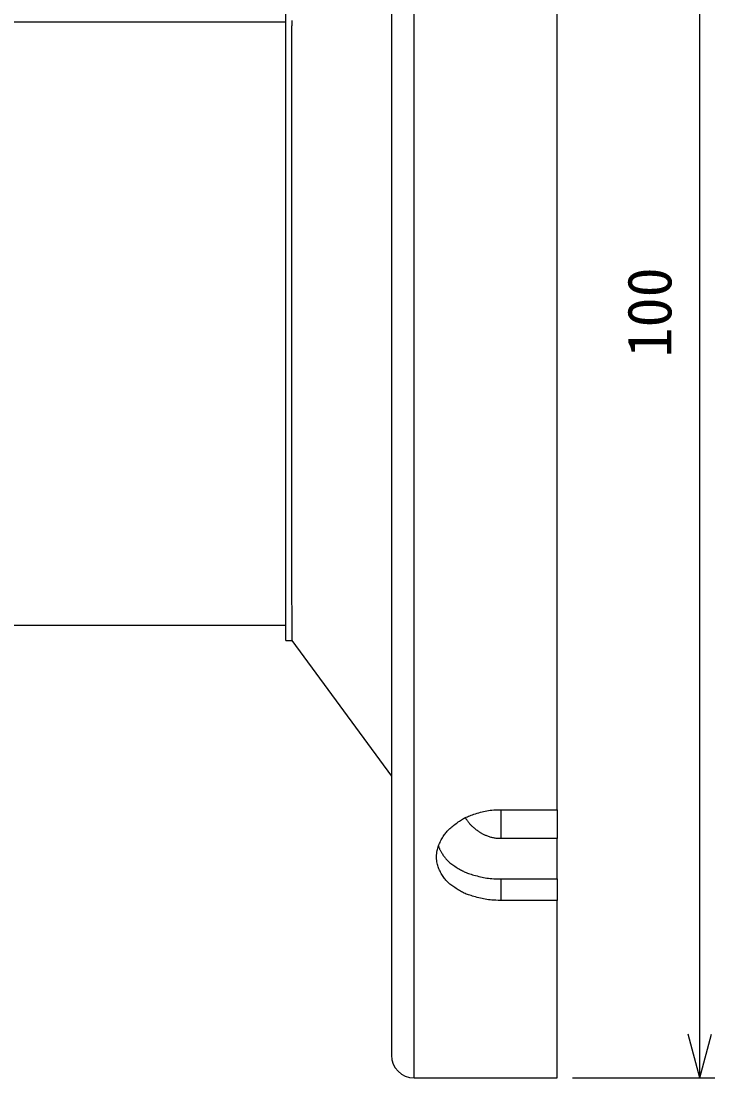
# Model space of a CAD drawing. Units: millimetres on the paper. Extents: x -131 to 294, y -95 to 190.
# Drawn here: x 82.4 to 128.4, y 3.7 to 73.7 of the extents above; entities that cross this region are included whole.
import ezdxf
from ezdxf.enums import TextEntityAlignment as Align

# ---------------------------------------------------------------- set-up
doc = ezdxf.new("R2010")
doc.units = ezdxf.units.MM
doc.layers.add('0-0_0', color=4, linetype='Continuous')
doc.styles.add('ＭＳ ゴシック', font='')
doc.styles.get('ＭＳ ゴシック').set_extended_font_data('MS Gothic')

msp = doc.modelspace()

# ---------------------------------------------------------------- linework, layer by layer
at = {"layer": '0-0_0'}
for p, q in [((108.414, 3.683), (108.414, 103.683)), ((127.362, 3.683), (127.362, 103.683)), ((106.914, 102.183), (106.914, 5.183)), ((99.914, 32.681), (99.914, 74.681)), ((64.914, 73.681), (99.914, 73.681)), ((68.914, 73.681), (99.914, 73.681)), ((99.914, 33.681), (99.914, 73.681)), ((100.291, 53.683), (100.291, 53.681)), ((99.914, 33.681), (67.914, 33.681)), ((99.914, 33.681), (67.914, 33.681)), ((99.914, 32.681), (100.311, 32.681)), ((100.311, 32.681), (106.914, 23.683)), ((117.914, 16.87), (117.914, 19.544)), ((114.164, 16.87), (114.164, 15.45)), ((117.914, 16.87), (117.914, 15.45)), ((127.362, 3.683), (126.586, 6.58)), ((127.362, 3.683), (128.139, 6.58)), ((108.414, 3.683), (117.914, 3.683)), ((118.914, 3.683), (128.362, 3.683))]:
    msp.add_line(p, q, dxfattribs=at)
for points in [[(112.814, 21.289), (112.922, 21.317), (113.029, 21.344), (113.134, 21.368), (113.239, 21.389), (113.346, 21.408), (113.457, 21.424), (113.576, 21.437), (113.703, 21.447), (113.842, 21.454), (113.995, 21.459), (114.164, 21.46), (117.914, 21.46), (117.914, 85.905)], [(100.304, 73.775), (100.303, 73.715), (100.303, 73.652), (100.303, 73.588), (100.303, 73.521), (100.303, 73.453), (100.302, 73.382), (100.302, 73.31), (100.302, 73.236), (100.302, 73.16), (100.302, 73.083), (100.302, 73.004), (100.301, 72.923), (100.301, 72.841), (100.301, 72.756), (100.301, 72.668), (100.301, 72.578), (100.301, 72.485), (100.3, 72.39), (100.3, 72.291), (100.3, 72.189), (100.3, 72.084), (100.3, 71.976), (100.3, 71.865), (100.299, 71.751)], [(100.299, 71.751), (100.299, 71.633), (100.299, 71.513), (100.299, 71.39), (100.299, 71.263), (100.299, 71.133), (100.298, 70.998), (100.298, 70.858), (100.298, 70.712), (100.298, 70.559), (100.298, 70.4), (100.298, 70.232), (100.297, 70.056), (100.297, 69.871), (100.297, 69.677), (100.297, 69.475), (100.297, 69.264), (100.296, 69.045), (100.296, 68.819), (100.296, 68.585), (100.296, 68.345), (100.295, 68.098), (100.295, 67.845), (100.295, 67.586), (100.295, 67.321), (100.295, 67.049), (100.294, 66.771), (100.294, 66.487), (100.294, 66.197), (100.294, 65.901), (100.294, 65.598), (100.294, 65.29), (100.293, 64.974), (100.293, 64.651), (100.293, 64.32), (100.293, 63.979), (100.293, 63.629), (100.293, 63.269), (100.292, 62.898), (100.292, 62.515)], [(100.292, 62.515), (100.292, 62.12), (100.292, 61.714), (100.292, 61.296), (100.292, 60.868), (100.292, 60.431), (100.292, 59.985), (100.291, 59.53), (100.291, 59.068), (100.291, 58.599), (100.291, 58.123), (100.291, 57.638), (100.291, 57.139), (100.291, 56.624), (100.291, 56.089), (100.291, 55.531), (100.291, 54.946), (100.291, 54.331), (100.291, 53.683)], [(100.291, 53.681), (100.291, 53.032), (100.291, 52.417), (100.291, 51.832), (100.291, 51.274), (100.291, 50.739), (100.291, 50.224), (100.292, 49.726), (100.292, 49.24), (100.292, 48.764), (100.292, 48.295), (100.292, 47.833), (100.292, 47.379), (100.292, 46.932), (100.293, 46.495), (100.293, 46.067), (100.293, 45.649), (100.293, 45.243), (100.293, 44.848), (100.294, 44.465), (100.294, 44.094), (100.294, 43.733), (100.294, 43.384), (100.294, 43.043), (100.295, 42.712), (100.295, 42.389), (100.295, 42.073), (100.295, 41.764), (100.295, 41.462), (100.296, 41.166), (100.296, 40.875), (100.296, 40.591), (100.296, 40.314), (100.296, 40.042), (100.297, 39.777), (100.297, 39.517), (100.297, 39.264), (100.297, 39.017), (100.298, 38.777), (100.298, 38.544)], [(100.298, 38.544), (100.298, 38.317), (100.298, 38.099), (100.299, 37.888), (100.299, 37.685), (100.299, 37.491), (100.299, 37.306), (100.299, 37.13), (100.3, 36.962), (100.3, 36.803), (100.3, 36.651), (100.3, 36.505), (100.3, 36.365), (100.301, 36.23), (100.301, 36.099), (100.301, 35.973), (100.301, 35.849), (100.301, 35.729), (100.302, 35.612), (100.302, 35.497), (100.302, 35.386), (100.302, 35.278), (100.302, 35.173), (100.302, 35.071), (100.303, 34.973), (100.303, 34.877), (100.303, 34.784), (100.303, 34.694), (100.303, 34.607), (100.304, 34.522), (100.304, 34.439), (100.304, 34.358), (100.304, 34.279), (100.304, 34.202), (100.304, 34.126), (100.305, 34.052), (100.305, 33.98), (100.305, 33.91), (100.305, 33.841), (100.305, 33.774)], [(100.305, 33.774), (100.305, 33.71), (100.306, 33.647), (100.306, 33.587), (100.306, 33.529), (100.306, 33.474), (100.306, 33.421), (100.307, 33.37), (100.307, 33.322), (100.307, 33.276), (100.307, 33.233), (100.307, 33.193), (100.307, 33.155), (100.308, 33.12), (100.308, 33.087), (100.308, 33.057), (100.308, 33.029), (100.308, 33.003), (100.308, 32.979), (100.308, 32.957), (100.308, 32.937), (100.309, 32.918), (100.309, 32.9), (100.309, 32.884), (100.309, 32.869), (100.309, 32.855), (100.309, 32.842), (100.309, 32.83), (100.309, 32.819), (100.309, 32.809), (100.309, 32.799), (100.31, 32.791), (100.31, 32.783), (100.31, 32.775), (100.31, 32.768), (100.31, 32.761), (100.31, 32.755), (100.31, 32.75), (100.31, 32.745), (100.31, 32.74)], [(100.31, 32.74), (100.31, 32.735), (100.31, 32.731), (100.31, 32.726), (100.31, 32.723), (100.31, 32.719), (100.31, 32.715), (100.31, 32.712), (100.311, 32.709), (100.311, 32.706), (100.311, 32.703), (100.311, 32.7), (100.311, 32.697), (100.311, 32.694), (100.311, 32.692), (100.311, 32.689), (100.311, 32.686), (100.311, 32.684), (100.311, 32.681)], [(110.22, 19.452), (110.263, 19.529), (110.307, 19.604), (110.351, 19.677), (110.394, 19.746), (110.437, 19.81), (110.479, 19.87), (110.52, 19.926), (110.561, 19.978), (110.604, 20.028), (110.647, 20.076), (110.694, 20.123), (110.743, 20.17), (110.796, 20.219), (110.853, 20.269), (110.916, 20.321), (110.983, 20.375), (111.053, 20.43), (111.126, 20.486), (111.2, 20.542), (111.274, 20.596), (111.348, 20.649), (111.42, 20.699), (111.49, 20.746), (111.557, 20.79), (111.622, 20.83), (111.686, 20.867), (111.749, 20.902), (111.814, 20.935), (111.881, 20.967), (111.952, 20.998), (112.028, 21.029), (112.109, 21.061), (112.197, 21.094), (112.291, 21.127), (112.39, 21.161), (112.493, 21.194), (112.599, 21.227), (112.706, 21.258), (112.814, 21.289)], [(114.164, 21.46), (114.164, 19.544), (114.078, 19.545), (114, 19.548), (113.929, 19.552), (113.863, 19.558), (113.803, 19.566), (113.745, 19.575), (113.69, 19.586), (113.636, 19.599), (113.582, 19.613), (113.526, 19.628), (113.47, 19.645), (113.413, 19.663), (113.357, 19.682), (113.302, 19.701), (113.248, 19.721), (113.196, 19.741), (113.146, 19.76), (113.1, 19.779), (113.057, 19.798), (113.016, 19.817), (112.978, 19.835), (112.942, 19.855), (112.905, 19.875), (112.869, 19.897), (112.832, 19.92), (112.793, 19.946), (112.752, 19.974), (112.708, 20.006), (112.662, 20.039), (112.614, 20.075), (112.565, 20.112), (112.516, 20.15), (112.467, 20.189), (112.419, 20.227), (112.373, 20.266), (112.33, 20.303), (112.29, 20.339), (112.252, 20.374)], [(117.914, 21.46), (117.914, 19.544), (114.164, 19.544)], [(112.252, 20.374), (112.218, 20.408), (112.185, 20.441), (112.155, 20.473), (112.126, 20.505), (112.099, 20.537), (112.073, 20.569), (112.048, 20.601), (112.023, 20.633), (111.999, 20.666), (111.975, 20.697), (111.953, 20.728), (111.932, 20.758), (111.913, 20.786), (111.896, 20.811), (111.88, 20.834), (111.867, 20.853), (111.856, 20.87), (111.847, 20.882), (111.84, 20.893), (111.835, 20.901), (111.831, 20.907), (111.827, 20.912), (111.825, 20.915), (111.823, 20.919), (111.82, 20.922)], [(110.796, 16.532), (110.743, 16.575), (110.694, 16.617), (110.647, 16.66), (110.604, 16.704), (110.561, 16.749), (110.52, 16.797), (110.479, 16.848), (110.437, 16.904), (110.394, 16.963), (110.351, 17.028), (110.307, 17.095), (110.263, 17.165), (110.22, 17.238), (110.179, 17.312), (110.139, 17.386), (110.101, 17.46), (110.067, 17.533), (110.036, 17.606), (110.008, 17.678), (109.983, 17.752), (109.963, 17.83), (109.945, 17.913), (109.932, 18.002), (109.922, 18.1), (109.916, 18.208), (109.914, 18.327), (109.916, 18.447), (109.922, 18.556), (109.932, 18.655), (109.945, 18.746), (109.963, 18.83), (109.983, 18.911), (110.008, 18.988), (110.036, 19.063), (110.067, 19.139), (110.101, 19.217), (110.139, 19.295), (110.179, 19.374), (110.22, 19.452)], [(110.034, 19.042), (110.051, 18.995), (110.066, 18.954), (110.082, 18.915), (110.097, 18.879), (110.113, 18.845), (110.129, 18.811), (110.147, 18.777), (110.166, 18.741), (110.187, 18.703), (110.211, 18.662), (110.236, 18.618), (110.264, 18.572), (110.294, 18.524), (110.325, 18.475), (110.357, 18.426), (110.39, 18.377), (110.425, 18.329), (110.459, 18.283), (110.494, 18.238), (110.531, 18.196), (110.568, 18.154), (110.607, 18.113), (110.649, 18.073), (110.694, 18.032), (110.743, 17.99), (110.796, 17.948), (110.853, 17.903), (110.916, 17.857), (110.983, 17.808), (111.053, 17.759), (111.126, 17.71), (111.2, 17.661), (111.274, 17.613), (111.348, 17.566), (111.42, 17.522), (111.49, 17.481), (111.557, 17.443), (111.622, 17.408), (111.686, 17.376)], [(111.686, 17.376), (111.749, 17.346), (111.814, 17.317), (111.881, 17.289), (111.952, 17.262), (112.028, 17.236), (112.109, 17.208), (112.197, 17.181), (112.291, 17.152), (112.39, 17.124), (112.493, 17.095), (112.599, 17.067), (112.706, 17.04), (112.814, 17.015), (112.922, 16.99), (113.029, 16.968), (113.134, 16.948), (113.239, 16.93), (113.346, 16.914), (113.457, 16.901), (113.576, 16.89), (113.703, 16.881), (113.842, 16.875), (113.995, 16.871), (114.164, 16.87), (117.914, 16.87)], [(117.914, 3.683), (117.914, 15.45), (114.164, 15.45), (113.995, 15.451), (113.842, 15.455), (113.703, 15.461), (113.576, 15.47), (113.457, 15.481), (113.346, 15.495), (113.239, 15.51), (113.134, 15.528), (113.029, 15.549), (112.922, 15.571), (112.814, 15.596), (112.706, 15.622), (112.599, 15.649), (112.493, 15.677), (112.39, 15.705), (112.291, 15.734), (112.197, 15.762), (112.109, 15.79), (112.028, 15.817), (111.952, 15.844), (111.881, 15.871), (111.814, 15.899), (111.749, 15.928), (111.686, 15.958), (111.622, 15.99), (111.557, 16.025), (111.49, 16.063), (111.42, 16.105), (111.348, 16.149), (111.274, 16.196), (111.2, 16.244), (111.126, 16.293), (111.053, 16.343), (110.983, 16.392), (110.916, 16.44), (110.853, 16.487), (110.796, 16.532)]]:
    msp.add_lwpolyline(points, dxfattribs=at)
msp.add_arc((108.414, 5.183), 1.5, 180.00006, 270, dxfattribs=at)

# ---------------------------------------------------------------- texts
at = {"layer": '0-0_0', "style": 'ＭＳ ゴシック'}
msp.add_text('100', height=2.933, rotation=90, dxfattribs=at).set_placement((126.362, 51.433), align=Align.BOTTOM_LEFT)

doc.saveas('drawing.dxf')
